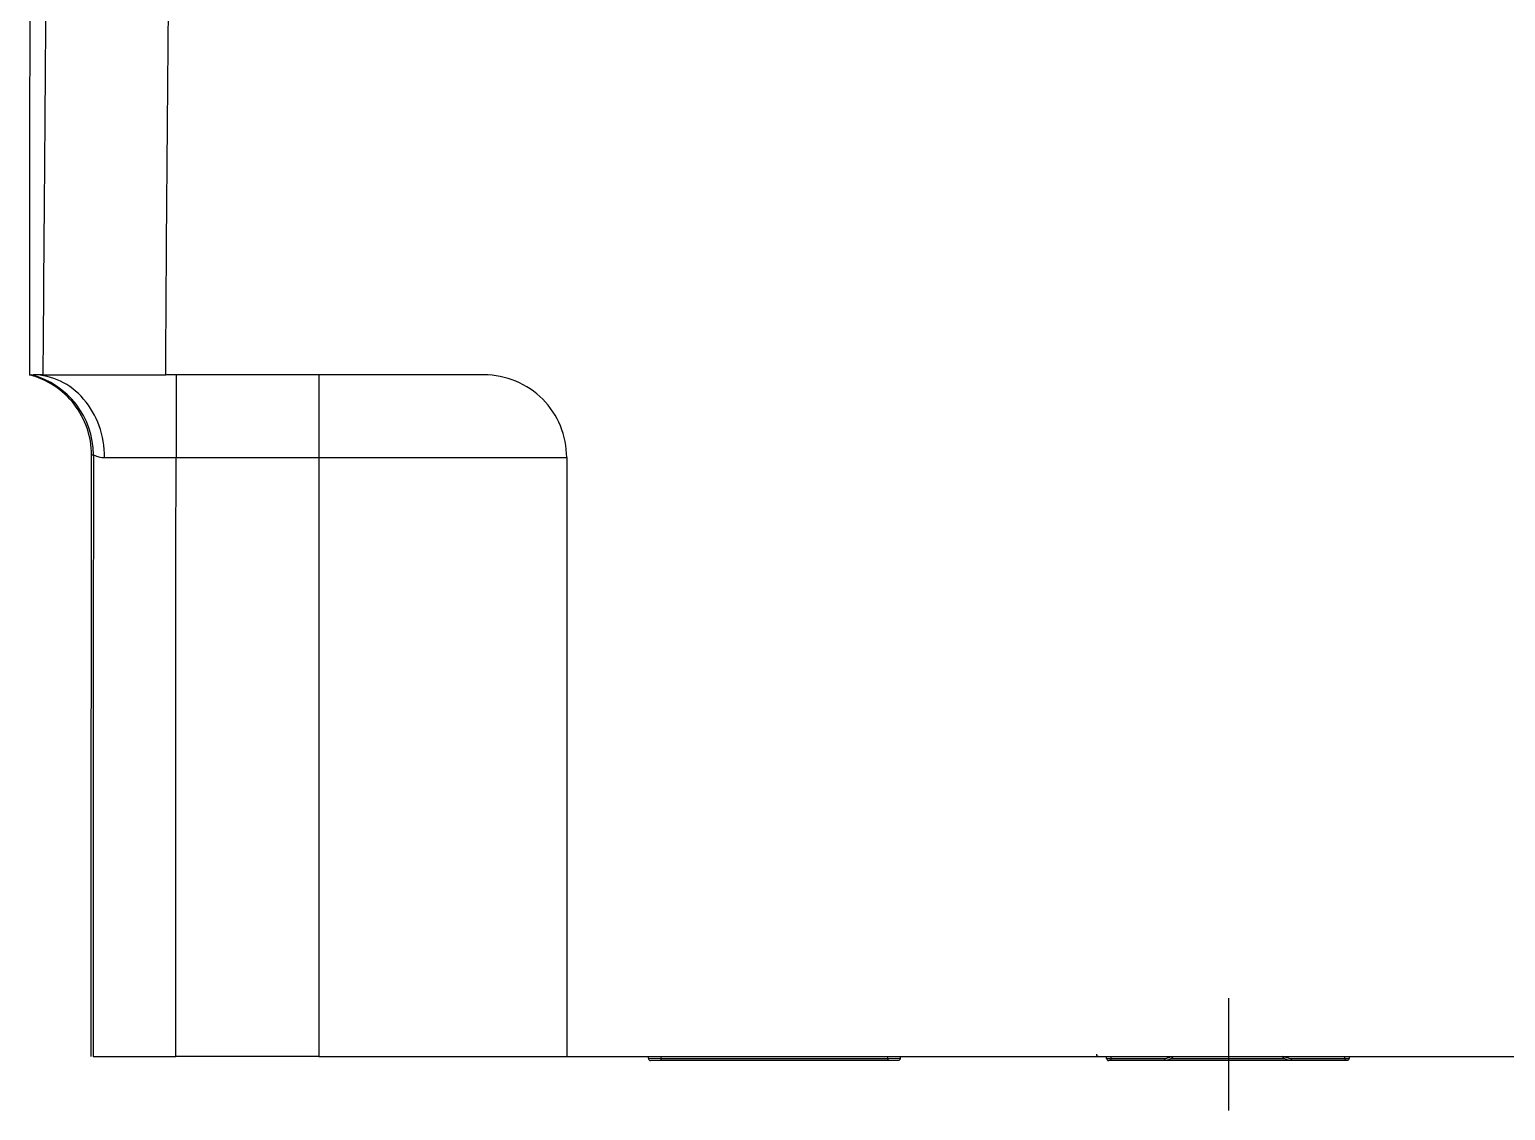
# Model space of a CAD drawing. Header units: millimetres. Extents: x -8699 to 14519, y -2727 to 7848.
# Drawn here: x -8693 to -8335.8, y 6637.7 to 6899.4 of the extents above; entities that cross this region are included whole.
import ezdxf

# ---------------------------------------------------------------- set-up
doc = ezdxf.new("R2010")
doc.units = ezdxf.units.MM
doc.layers.add('1', color=7, linetype='Continuous', true_color=0xffffff)

msp = doc.modelspace()

# ---------------------------------------------------------------- linework, layer by layer
msp.add_line((-8402.82, 6664.9), (-8402.82, 6637.68))
at = {"layer": '1', "color": 8, "linetype": 'Continuous'}
for p, q in [((-8657.53, 6815.78), (-8657.53, 6795.78)), ((-8622.98, 6815.78), (-8622.98, 6795.78)), ((-8657.53, 6795.78), (-8622.98, 6795.78)), ((-8622.98, 6795.78), (-8562.98, 6795.78)), ((-8622.98, 6795.78), (-8622.98, 6650.78)), ((-8543.19, 6650.33), (-8540.18, 6650.28)), ((-8540.14, 6650.78), (-8540.18, 6650.28)), ((-8540.18, 6650.28), (-8540.18, 6649.78)), ((-8540.18, 6650.28), (-8485.29, 6650.28)), ((-8485.29, 6650.28), (-8485.34, 6650.78)), ((-8485.29, 6650.28), (-8482.28, 6650.33)), ((-8485.29, 6650.28), (-8485.29, 6649.78)), ((-8432.32, 6650.28), (-8431.32, 6650.28)), ((-8431.32, 6650.78), (-8431.32, 6650.28)), ((-8431.32, 6650.28), (-8431.32, 6649.78)), ((-8431.32, 6650.28), (-8418.32, 6650.28)), ((-8418.32, 6650.28), (-8418.32, 6649.78)), ((-8416.66, 6650.28), (-8389.31, 6650.28)), ((-8387.65, 6650.28), (-8387.65, 6649.78)), ((-8387.65, 6650.28), (-8374.65, 6650.28)), ((-8374.65, 6650.28), (-8374.65, 6650.78)), ((-8374.65, 6650.28), (-8374.65, 6649.78)), ((-8374.65, 6650.28), (-8373.65, 6650.28))]:
    msp.add_line(p, q, dxfattribs=at)
at = {"layer": '1', "color": 7, "linetype": 'Continuous'}
for p, q in [((-8622.98, 6650.78), (-8657.61, 6650.78)), ((-8622.98, 6650.78), (-8562.98, 6650.78)), ((-8543.19, 6650.33), (-8543.15, 6650.78)), ((-8540.18, 6649.78), (-8542.69, 6649.78)), ((-8485.29, 6649.78), (-8540.18, 6649.78)), ((-8482.78, 6649.78), (-8485.29, 6649.78)), ((-8482.32, 6650.78), (-8482.28, 6650.33)), ((-8432.32, 6650.28), (-8432.32, 6650.78)), ((-8431.32, 6649.78), (-8431.82, 6649.78)), ((-8418.32, 6649.78), (-8431.32, 6649.78)), ((-8387.65, 6649.78), (-8418.32, 6649.78)), ((-8374.65, 6649.78), (-8387.65, 6649.78)), ((-8374.15, 6649.78), (-8374.65, 6649.78)), ((-8373.65, 6650.78), (-8373.65, 6650.28))]:
    msp.add_line(p, q, dxfattribs=at)
for centre, start in [((-8434.29, 6651.28), 180), ((-8542.69, 6650.28), 175), ((-8431.82, 6650.28), 180)]:
    msp.add_arc(centre, 0.5, start, 270, dxfattribs=at)
at = {"layer": '1', "color": 7, "linetype": 'Continuous', "extrusion": (0, 0, -1)}
for centre, radius, start, end in [((8482.78, 6650.28), 0.5, 175, 270), ((8418.32, 6652.78), 3, 222.3042, 270), ((8387.65, 6652.78), 3, 270, 317.9039), ((8374.15, 6650.28), 0.5, 180, 270)]:
    msp.add_arc(centre, radius, start, end, dxfattribs=at)
at = {"layer": '1', "color": 8, "linetype": 'Continuous'}
for centre, start, end in [((-8418.32, 6652.78), 270, 305.28), ((-8387.65, 6652.78), 234.6581, 270)]:
    msp.add_arc(centre, 2.5, start, end, dxfattribs=at)
for centre, ratio, start_param, end_param in [((-8697.53, 6796.42), 0.999863, 4.71189, 6.030006), ((-8692.14, 6795.78), 0.865191, 4.711957, 6.283185)]:
    msp.add_ellipse(centre, major_axis=(0, 20), ratio=ratio, start_param=start_param, end_param=end_param, dxfattribs=at)
at = {"layer": '1', "color": 7, "linetype": 'Continuous'}
for points, knots in [([(-8692.88, 7020.79), (-8692.9, 6988.29), (-8692.92, 6955.78), (-8692.95, 6887.45), (-8692.97, 6851.62), (-8692.99, 6815.78)], [0, 0, 0, 0, 0.475623, 0.475623, 1, 1, 1, 1]), ([(-8678, 6796.41), (-8677.99, 6800.84), (-8679.47, 6805.16), (-8684.88, 6812.15), (-8688.69, 6814.67), (-8692.99, 6815.78)], [0, 0, 0, 0, 0.5, 0.5, 1, 1, 1, 1]), ([(-8689.76, 6815.78), (-8689.59, 6815.78), (-8688.71, 6815.78), (-8685.6, 6815.78), (-8683.39, 6815.78), (-8675.22, 6815.78), (-8667.71, 6815.78), (-8660, 6815.78)], [0, 0, 0, 0, 0.25, 0.25, 0.5, 0.5, 1, 1, 1, 1]), ([(-8562.98, 6795.78), (-8562.98, 6798.41), (-8563.49, 6800.99), (-8565.48, 6805.82), (-8566.95, 6808.03), (-8570.64, 6811.74), (-8572.87, 6813.24), (-8577.7, 6815.25), (-8580.35, 6815.78), (-8582.98, 6815.78)], [0, 0, 0, 0, 0.25, 0.25, 0.5, 0.5, 0.75, 0.75, 1, 1, 1, 1]), ([(-8562.98, 6795.78), (-8562.98, 6783.76), (-8562.98, 6771.73), (-8562.98, 6753.64), (-8562.98, 6747.61), (-8562.98, 6735.52), (-8562.98, 6729.47), (-8562.98, 6699.22), (-8562.98, 6675.01), (-8562.98, 6650.78)], [0, 0, 0, 0, 0.25, 0.25, 0.375, 0.375, 0.5, 0.5, 1, 1, 1, 1]), ([(-8677.6, 6650.78), (-8677.56, 6650.78), (-8677.01, 6650.78), (-8674.97, 6650.78), (-8673.48, 6650.78), (-8667.96, 6650.78), (-8662.83, 6650.78), (-8657.61, 6650.78)], [0, 0, 0, 0, 0.25, 0.25, 0.5, 0.5, 1, 1, 1, 1]), ([(-8562.98, 6650.78), (-8540.83, 6650.78), (-8518.67, 6650.78), (-8485.44, 6650.78), (-8474.36, 6650.78), (-8452.21, 6650.78), (-8441.13, 6650.78), (-8419, 6650.78), (-8407.94, 6650.78), (-8385.84, 6650.78), (-8374.8, 6650.78), (-8341.72, 6650.78), (-8319.71, 6650.78), (-8286.79, 6650.78), (-8275.84, 6650.78), (-8254.13, 6650.78), (-8243.34, 6650.78), (-8221.98, 6650.78), (-8211.36, 6650.78), (-8190.88, 6650.78), (-8180.99, 6650.78), (-8166.92, 6650.78), (-8162.34, 6650.78), (-8153.58, 6650.78), (-8149.43, 6650.78), (-8141.6, 6650.78), (-8137.92, 6650.78), (-8131.01, 6650.78), (-8127.77, 6650.78), (-8118.94, 6650.78), (-8114.27, 6650.78), (-8109.31, 6650.78), (-8108, 6650.78), (-8106.29, 6650.78), (-8105.84, 6650.78), (-8105.83, 6650.78)], [0, 0, 0, 0, 0.125206, 0.125206, 0.187808, 0.187808, 0.250411, 0.250411, 0.313014, 0.313014, 0.375617, 0.375617, 0.500823, 0.500823, 0.563425, 0.563425, 0.626028, 0.626028, 0.688631, 0.688631, 0.751234, 0.751234, 0.782535, 0.782535, 0.813837, 0.813837, 0.845138, 0.845138, 0.87644, 0.87644, 0.939042, 0.939042, 0.970344, 0.970344, 1, 1, 1, 1])]:
    msp.add_open_spline(points, degree=3, knots=knots, dxfattribs=at)
at = {"layer": '1', "color": 8, "linetype": 'Continuous'}
for points, knots in [([(-8688.72, 7020.79), (-8688.72, 6986.39), (-8688.82, 6952.04), (-8689.07, 6909.28), (-8689.12, 6900.74), (-8689.24, 6883.71), (-8689.3, 6875.21), (-8689.5, 6849.74), (-8689.63, 6832.77), (-8689.76, 6815.78)], [0, 0, 0, 0, 0.5, 0.5, 0.625, 0.625, 0.75, 0.75, 1, 1, 1, 1]), ([(-8660, 6815.78), (-8659.93, 6832.77), (-8659.83, 6849.75), (-8659.52, 6883.72), (-8659.37, 6900.77), (-8658.99, 6952.11), (-8658.82, 6986.46), (-8658.75, 7020.86)], [0, 0, 0, 0, 0.25, 0.25, 0.5, 0.5, 1, 1, 1, 1]), ([(-8678, 6796.41), (-8678, 6796.41), (-8677.98, 6796.41), (-8677.89, 6796.41), (-8677.75, 6796.41), (-8677.53, 6796.41)], [0, 0, 0, 0, 0.291828, 0.291828, 1, 1, 1, 1]), ([(-8677.53, 6796.41), (-8677.53, 6794.53), (-8677.53, 6792.66), (-8677.56, 6744.12), (-8677.58, 6697.45), (-8677.6, 6650.78)], [0, 0, 0, 0, 0.038644, 0.038644, 1, 1, 1, 1]), ([(-8677.53, 6796.41), (-8677.5, 6796.41), (-8677.25, 6796.28), (-8676.35, 6795.96), (-8675.7, 6795.77), (-8674.84, 6795.77)], [0, 0, 0, 0, 0.5, 0.5, 1, 1, 1, 1]), ([(-8674.84, 6795.77), (-8673.08, 6795.78), (-8670.52, 6795.78), (-8664.51, 6795.78), (-8661.05, 6795.78), (-8657.53, 6795.78)], [0, 0, 0, 0, 0.5, 0.5, 1, 1, 1, 1]), ([(-8657.61, 6650.78), (-8657.59, 6680.78), (-8657.58, 6710.77), (-8657.55, 6759.1), (-8657.54, 6777.44), (-8657.53, 6795.78)], [0, 0, 0, 0, 0.620571, 0.620571, 1, 1, 1, 1])]:
    msp.add_open_spline(points, degree=3, knots=knots, dxfattribs=at)
at = {"layer": '1', "color": 7, "linetype": 'Continuous'}
for points in [[(-8692.99, 6815.78), (-8692.99, 6815.78), (-8692.83, 6815.78), (-8692.52, 6815.78)], [(-8689.76, 6815.78), (-8690.81, 6815.78), (-8691.6, 6815.78), (-8692.14, 6815.78)], [(-8582.98, 6815.78), (-8608.65, 6815.78), (-8634.32, 6815.78), (-8660, 6815.78)], [(-8678.07, 6650.78), (-8678.04, 6699.33), (-8678.02, 6747.87), (-8678, 6796.41)]]:
    msp.add_open_spline(points, degree=3, dxfattribs=at)

doc.saveas('drawing.dxf')
